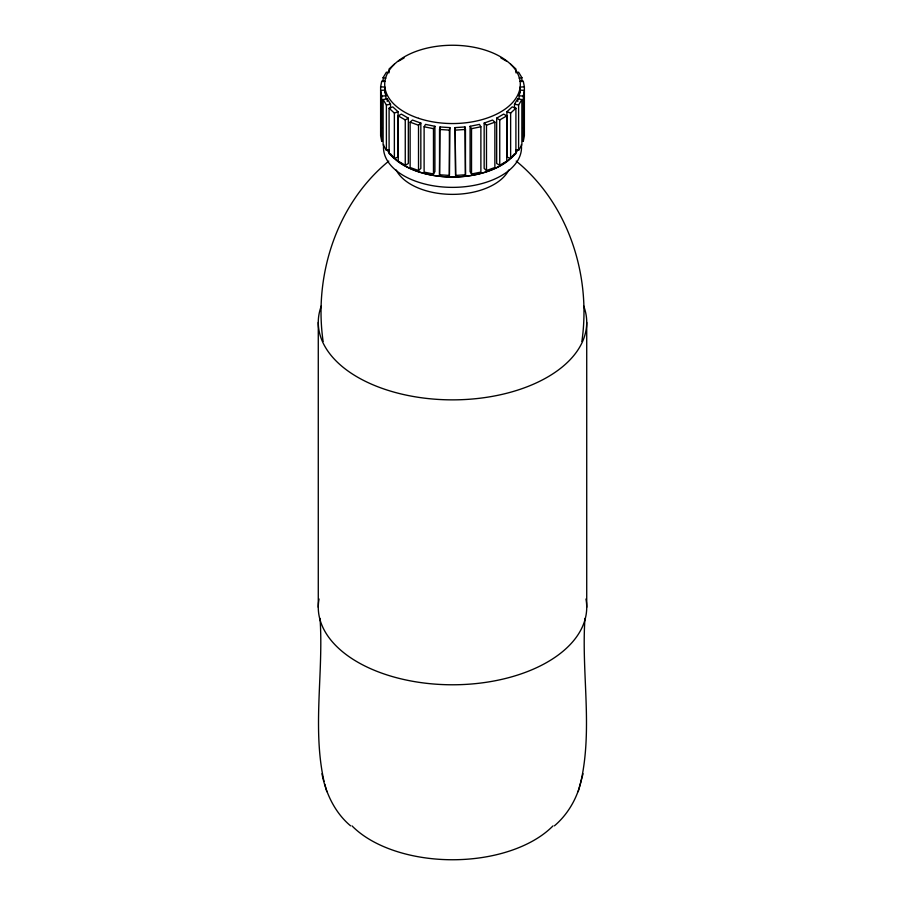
<?xml version="1.0" encoding="UTF-8"?>
<svg xmlns="http://www.w3.org/2000/svg" width="905" height="905" viewBox="0 0 905 905"><rect width="100%" height="100%" fill="white"/><g stroke="black" fill="none" stroke-linecap="round" stroke-linejoin="round"><path stroke-width="1.36" d="M320.042 618.409C323.719 672.415 312.157 728.129 324.035 781.456M581.881 341.445C591.384 275.505 568.464 203.84 516.212 161.09M554.437 825.835C567.763 814.466 577.073 798.482 580.965 781.456C592.843 728.129 581.282 672.415 584.958 618.409M386.073 98.555L384.953 90.115L380.62 90.398L381.729 96.088L381.729 141.418L380.62 135.727L380.62 86.812L381.729 81.122L384.987 81.337M380.62 132.141L381.514 127.594M439.536 129.46L440.022 126.96L449.876 127.605L449.389 175.434L439.536 174.789L439.536 129.46L449.389 130.105L449.876 127.605M439.536 174.789L440.022 126.96M518.927 98.555L520.047 90.115L524.38 90.398L523.271 96.088L523.271 141.418L524.38 135.727L524.38 86.812L523.271 81.122L520.013 81.337M578.193 791.637L583.046 773.764M383.12 81.744L383.12 77.626L386.39 72.219L389.139 72.773M424.117 126.779L425.554 124.392L434.909 126.293L434.909 171.611L433.472 173.998L424.117 172.097L424.117 126.779L433.472 128.668L434.909 126.293M514.493 108.283L514.493 104.166L517.762 98.758L521.88 99.595L521.88 144.924L518.61 150.321L515.861 149.766M518.61 150.321L518.61 104.991L521.88 99.595M394.365 64.142L389.093 68.984L389.093 71.733M410.123 122.175L412.442 120.037L420.836 123.08L420.836 168.409L418.517 170.547L410.123 167.493L410.123 122.175L418.517 125.218L420.836 123.08M506.936 111.734L512.219 106.892L515.907 108.227L515.907 153.556L510.635 158.409L506.936 157.063L506.936 111.734L510.635 113.08L515.907 108.227M388.788 161.09C336.536 203.84 313.616 275.505 323.119 341.445M398.245 61.325L404.083 57.954M398.245 115.885L401.334 114.109L408.336 118.148L408.336 163.477L405.259 165.264L398.245 161.214L398.245 115.885L405.259 119.935L408.336 118.148M496.664 118.148L503.666 114.109L506.755 115.885L506.755 161.214L499.741 165.264L496.664 163.477L496.664 118.148L499.741 119.935L506.755 115.885M389.093 108.227L392.781 106.892L398.064 111.734L398.064 157.063L394.365 158.409L389.093 153.556L389.093 108.227L394.365 113.08L394.365 158.409M394.365 113.08L398.064 111.734M484.164 123.08L492.558 120.037L494.877 122.175L494.877 167.493L486.483 170.547L484.164 168.409L484.164 123.08L486.483 125.218L486.483 170.547M486.483 125.218L494.877 122.175M389.139 149.766L386.39 150.321L383.12 144.924L383.12 99.595L387.238 98.758L390.507 104.166L390.507 108.283M515.861 72.773L518.61 72.219L521.88 77.626L521.88 81.744M383.12 99.595L386.39 104.991L390.507 104.166M519.142 78.181L521.88 77.626M470.091 126.293L479.446 124.392L480.883 126.779L480.883 172.097L471.528 173.998L470.091 171.611L470.091 126.293L471.528 128.668L471.528 173.998M471.528 128.668L480.883 126.779M381.729 96.088L386.073 95.806M524.38 86.812L520.047 87.095L520.047 92.864M455.125 127.605L464.978 126.96L465.464 129.46L465.464 174.789L455.611 175.434L455.125 127.605L455.611 175.434M455.611 130.105L465.464 129.46M380.62 86.812L384.953 87.095L384.953 92.864M518.927 95.806L523.271 96.088M383.12 77.626L385.858 78.181M514.493 104.166L518.61 104.991M500.918 57.954L506.755 61.325M510.635 64.142L515.907 68.984L515.907 71.733M350.563 825.835C334.952 812.769 325.845 793.436 321.954 773.764M324.771 784.103L326.807 791.637M523.486 127.594L524.38 132.141M465.464 174.789L464.978 126.96M586.723 322.372L586.723 607.289M517.762 98.758L517.762 101.507M510.635 113.08L510.635 158.409M499.741 119.935L499.741 165.264M449.389 130.105L449.389 175.434M433.472 128.668L433.472 173.998M418.517 125.218L418.517 170.547M405.259 119.935L405.259 165.264M387.238 98.758L387.238 101.507M386.39 104.991L386.39 150.321M318.277 322.372L318.277 607.289M552.978 825.892A115.388 66.619 0 0 1 452.5 859.75A115.388 66.619 0 0 1 352.022 825.892M521.325 144.687A68.995 39.831 0 0 1 452.5 187.369A68.995 39.831 0 0 1 383.675 144.687M517.151 151.09A68.995 39.831 0 0 1 452.5 177.007A68.995 39.831 0 0 1 387.849 151.09M517.083 149.744A67.807 39.153 0 0 1 516.031 151.497M514.176 154.088A67.807 39.153 0 0 1 512.015 156.576M509.538 158.986A67.807 39.153 0 0 1 395.462 158.986M392.985 156.576A67.807 39.153 0 0 1 390.824 154.088M388.969 151.497A67.807 39.153 0 0 1 387.917 149.744M585.954 598.997A134.223 77.491 0 0 1 452.5 684.78A134.223 77.491 0 0 1 319.046 598.997M583.657 305.901A134.223 77.491 0 0 1 452.5 399.863A134.223 77.491 0 0 1 321.343 305.901M508.814 170.027A58.689 33.881 0 0 1 452.5 194.371A58.689 33.881 0 0 1 396.186 170.027M418.596 118.306A67.807 39.153 0 0 0 520.307 84.403A67.807 39.153 0 0 0 418.596 50.499A67.807 39.153 0 0 0 418.596 118.306"/></g></svg>
